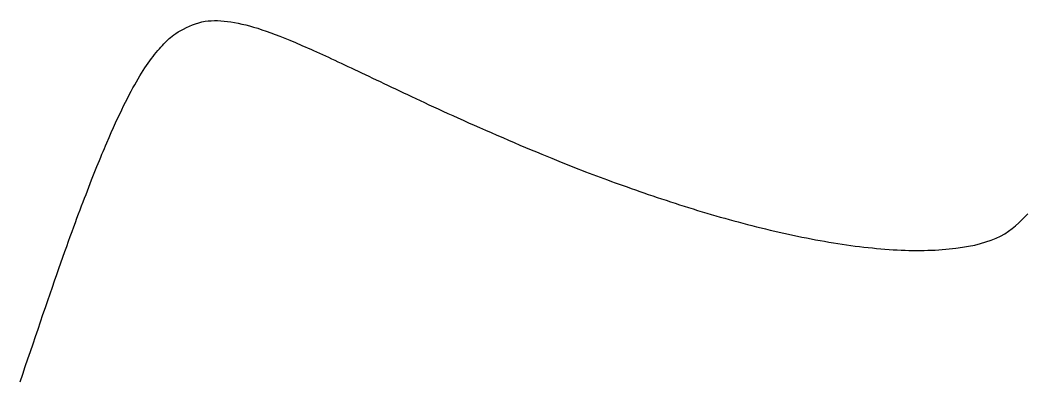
# Model space of a CAD drawing. Header units: metres. Extents: x 0 to 60, y 0 to 21.5.
import ezdxf

# ---------------------------------------------------------------- set-up
doc = ezdxf.new("R2010")
doc.units = ezdxf.units.M

msp = doc.modelspace()

# ---------------------------------------------------------------- linework, layer by layer
msp.add_rational_spline([(0, 0), (10, 30), (40, -20), (60, 10)], [1, 3, 0.5, 1], degree=3)

doc.saveas('drawing.dxf')
